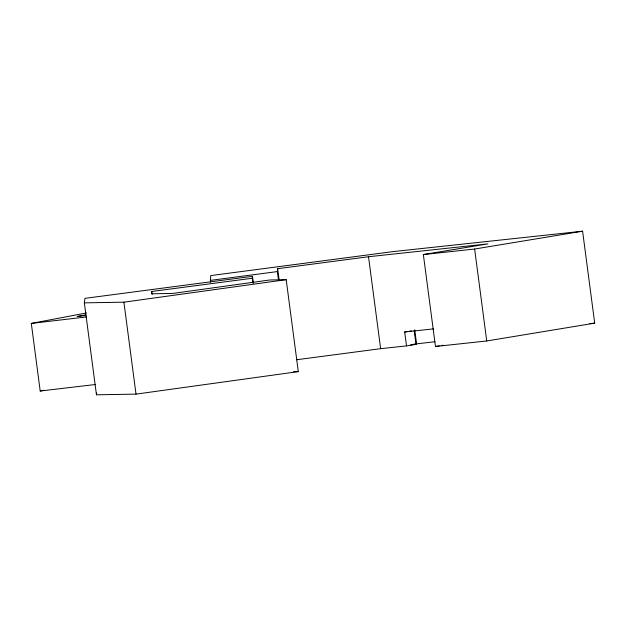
<?xml version="1.0" encoding="UTF-8"?>
<svg xmlns="http://www.w3.org/2000/svg" width="626" height="626" viewBox="0 0 626 626"><rect width="100%" height="100%" fill="white"/><g stroke="black" fill="none" stroke-linecap="round" stroke-linejoin="round"><path stroke-width="0.94" d="M210.516 282.342L210.704 275.589L393.011 251.613L582.595 231.197L594.7 323.141L486.738 340.974L435.461 346.491L423.356 254.547L487.889 243.882L368.526 256.738L277.647 268.695L277.381 271.582L278.523 280.291M252.317 278.249L252.497 276.316L84.956 298.344L84.353 302.859L96.459 394.803L136.014 394.122L298.297 371.617L286.192 279.673L269.829 279.978L172.815 293.43L151.508 293.797L151.813 291.466L252.317 278.249L252.959 283.085M96.459 394.803L96.701 392.995M95.262 384.528L40.197 391.015L31.3 323.423L86.474 312.953M85.731 314.862L77.194 316.482L85.903 315.457M40.197 391.015L44.008 390.288M423.356 254.547L474.633 249.031L582.595 231.197M296.521 359.747L380.631 348.682L406.509 345.896L404.67 331.983L407.518 331.506M409.412 331.193L411.313 330.88M413.716 344.19L434.96 341.733M406.509 345.896L415.985 344.323L414.154 330.411M435.461 346.491L439.295 345.857M441.213 345.536L443.13 345.223M84.353 302.859L123.909 302.178L286.192 279.673M210.258 280.409L277.381 271.582M31.3 323.423L86.357 316.944M404.67 331.983L433.568 328.869M589.841 323.665L594.7 323.141M410.64 344.903L415.985 344.323M293.484 371.703L298.297 371.617M474.633 249.031L486.738 340.974M414.725 329.8L416.564 343.721M368.526 256.738L380.631 348.682M277.647 268.695L279.173 280.307M252.497 276.316L253.389 283.093M151.813 291.466L152.196 294.369M123.909 302.178L136.014 394.122"/></g></svg>
